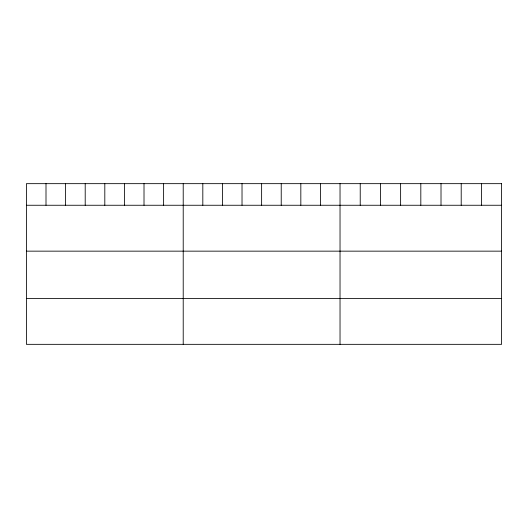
<?xml version="1.0" encoding="UTF-8"?>
<svg xmlns="http://www.w3.org/2000/svg" width="528" height="528" viewBox="0 0 528 528"><rect width="100%" height="100%" fill="white"/><g stroke="black" fill="none" stroke-linecap="round" stroke-linejoin="round"><path stroke-width="0.79" d="M26.4 205.253L501.6 205.253M26.4 251.15L501.6 251.15M26.4 298.439L501.6 298.439M481.404 183.665L481.404 205.253M461.208 183.665L461.208 205.253M441.012 183.665L441.012 205.253M420.816 183.665L420.816 205.253M400.62 183.665L400.62 205.253M380.424 183.665L380.424 205.253M360.228 183.665L360.228 205.253M340.032 183.665L340.032 344.335M320.43 183.665L320.43 205.253M300.828 183.665L300.828 205.253M281.226 183.665L281.226 205.253M261.624 183.665L261.624 205.253M242.022 183.665L242.022 205.253M222.42 183.665L222.42 205.253M202.818 183.665L202.818 205.253M183.216 183.665L183.216 344.335M163.614 183.665L163.614 205.253M144.012 183.665L144.012 205.253M124.41 183.665L124.41 205.253M104.808 183.665L104.808 205.253M85.206 183.665L85.206 205.253M65.604 183.665L65.604 205.253M46.002 183.665L46.002 205.253M501.6 183.665L26.4 183.665L26.4 344.335L501.6 344.335L501.6 183.665"/></g></svg>
